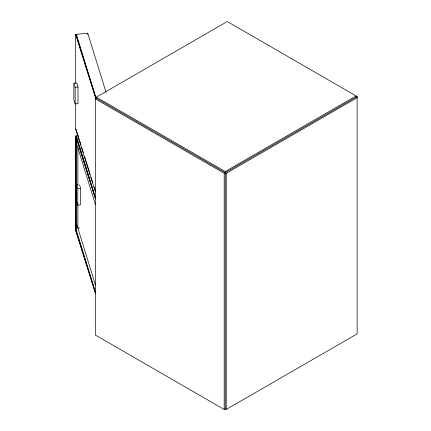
<?xml version="1.0" encoding="UTF-8"?>
<svg xmlns="http://www.w3.org/2000/svg" width="431" height="431" viewBox="0 0 431 431"><rect width="100%" height="100%" fill="white"/><g stroke="black" fill="none" stroke-linecap="round" stroke-linejoin="round"><path stroke-width="0.65" d="M96.366 97.12L227.261 21.55L357.132 96.533L357.132 333.88L226.237 409.45L225.214 408.857L224.19 409.45L95.343 335.059L95.343 98.893L96.366 98.3L226.237 173.284L357.132 97.713L356.108 97.12L356.108 95.941L225.214 171.511L96.366 97.12L96.366 98.3M95.343 98.893L224.19 173.284L357.132 96.533M75.614 83.398L75.614 34.491L75.899 34.458L96.081 98.64M73.868 83.237L76.713 82.935L78.006 87.046L78.006 103.575L75.161 103.871L73.868 99.766L73.868 83.237L75.161 87.342L75.161 103.871M75.161 87.342L78.006 87.046M75.614 103.494L75.614 128.955L75.899 128.923L80.742 144.331M95.391 293.403L75.614 230.504L75.614 136.04L75.899 136.007L95.477 198.265M79.546 184.797L80.651 188.315L80.651 204.849L77.806 205.145L76.513 201.035L76.513 184.506L77.655 184.387M76.513 184.506L77.806 188.611L80.651 188.315M75.614 230.504L75.899 230.477L95.477 292.735M76.373 36.301L76.373 34.367L87.762 33.192L106.026 92.299M95.429 292.062L76.373 230.386L76.373 135.916L78.27 135.722M79.767 227.956L77.871 228.155L77.871 204.736M75.614 34.491L95.795 98.672M80.279 142.176L80.888 144.105M81.551 146.896L83.366 152.671M84.578 156.523L90.23 174.496M91.033 177.06L92.854 182.836M94.06 186.688L95.477 191.181M75.614 128.955L95.391 191.854M75.614 136.04L95.391 198.939M76.373 34.367L96.221 98.613M76.373 135.916L95.429 197.592M76.373 143.006L95.429 204.682M76.373 223.301L95.429 284.977M226.237 173.284L226.237 409.45M225.214 171.511L225.214 408.857M224.19 173.284L224.19 409.45M87.762 33.192L87.762 34.48M77.871 147.855L77.871 185.998M77.806 188.611L77.806 205.145M75.899 136.007L75.899 230.477"/></g></svg>
